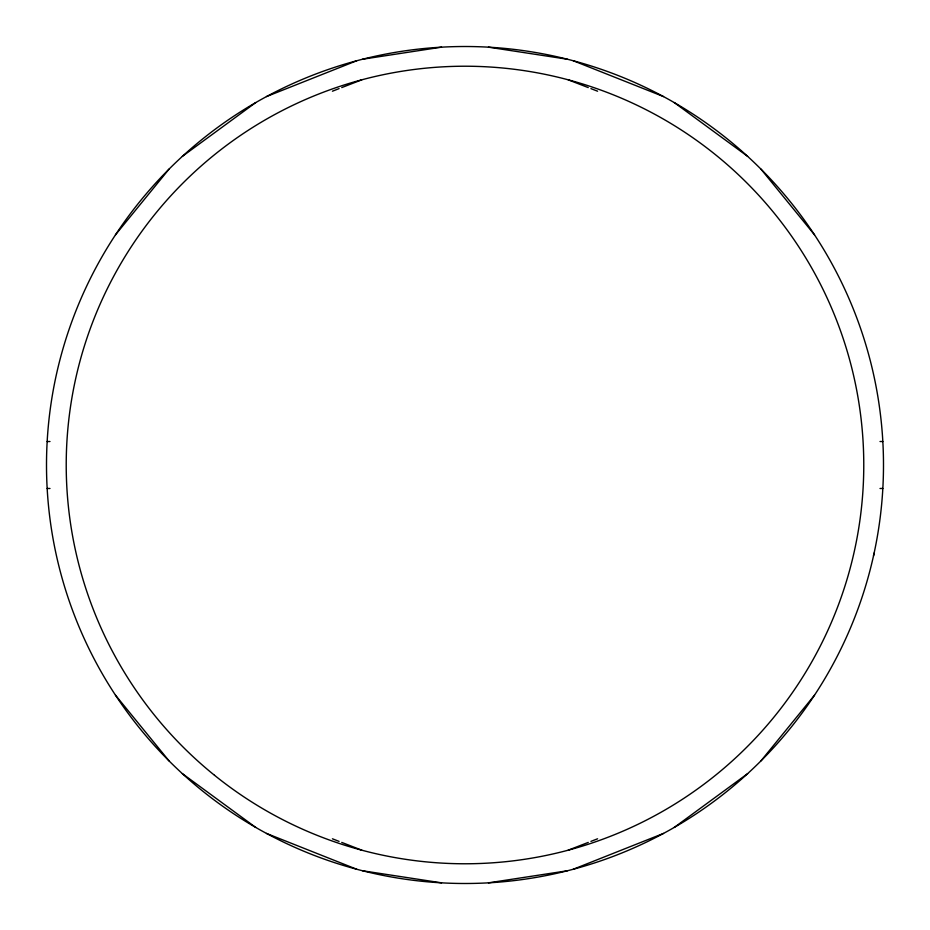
<?xml version="1.0" encoding="UTF-8"?>
<svg xmlns="http://www.w3.org/2000/svg" width="930" height="930" viewBox="0 0 930 930"><rect width="100%" height="100%" fill="white"/><g stroke="black" fill="none" stroke-linecap="round" stroke-linejoin="round"><path stroke-width="1.4" d="M115.471 234.848L169.074 169.074M760.926 760.926L814.529 695.152M182.385 156.345L255.75 102.567M674.25 827.433L747.615 773.655M266.48 96.581L356.69 60.764A418.5 418.5 0 0 1 869.236 573.31A418.5 418.5 0 0 1 169.074 760.926L115.471 695.152M573.31 869.236L663.52 833.419M332.405 91.21L339.078 88.617M341.752 87.583L361.793 79.817M568.207 850.183L588.248 842.417M590.922 841.383L597.595 838.79M362.63 59.218L441.518 47.163M488.483 882.837L567.37 870.782M47.163 441.518L49.988 441.518M880.013 441.518L882.837 441.518M47.163 488.483L49.988 488.483M880.013 488.483L882.837 488.483M488.483 47.163L567.37 59.218M362.63 870.782L441.518 882.837M568.207 79.817L588.248 87.583M590.922 88.617L597.595 91.21M332.405 838.79L339.078 841.383M341.752 842.417L361.793 850.183M573.31 60.764L663.52 96.581M266.48 833.419L356.69 869.236M674.25 102.567L747.615 156.345M182.385 773.655L255.75 827.433M760.926 169.074L814.529 234.848M169.074 760.926A418.5 418.5 0 0 1 356.69 60.764M874.13 553.048A418.5 418.5 0 0 1 873.514 555.896M214.493 775.271A398.772 398.772 0 0 0 858.948 526.81A398.772 398.772 0 0 0 321.548 92.919A398.772 398.772 0 0 0 214.493 775.271"/></g></svg>
